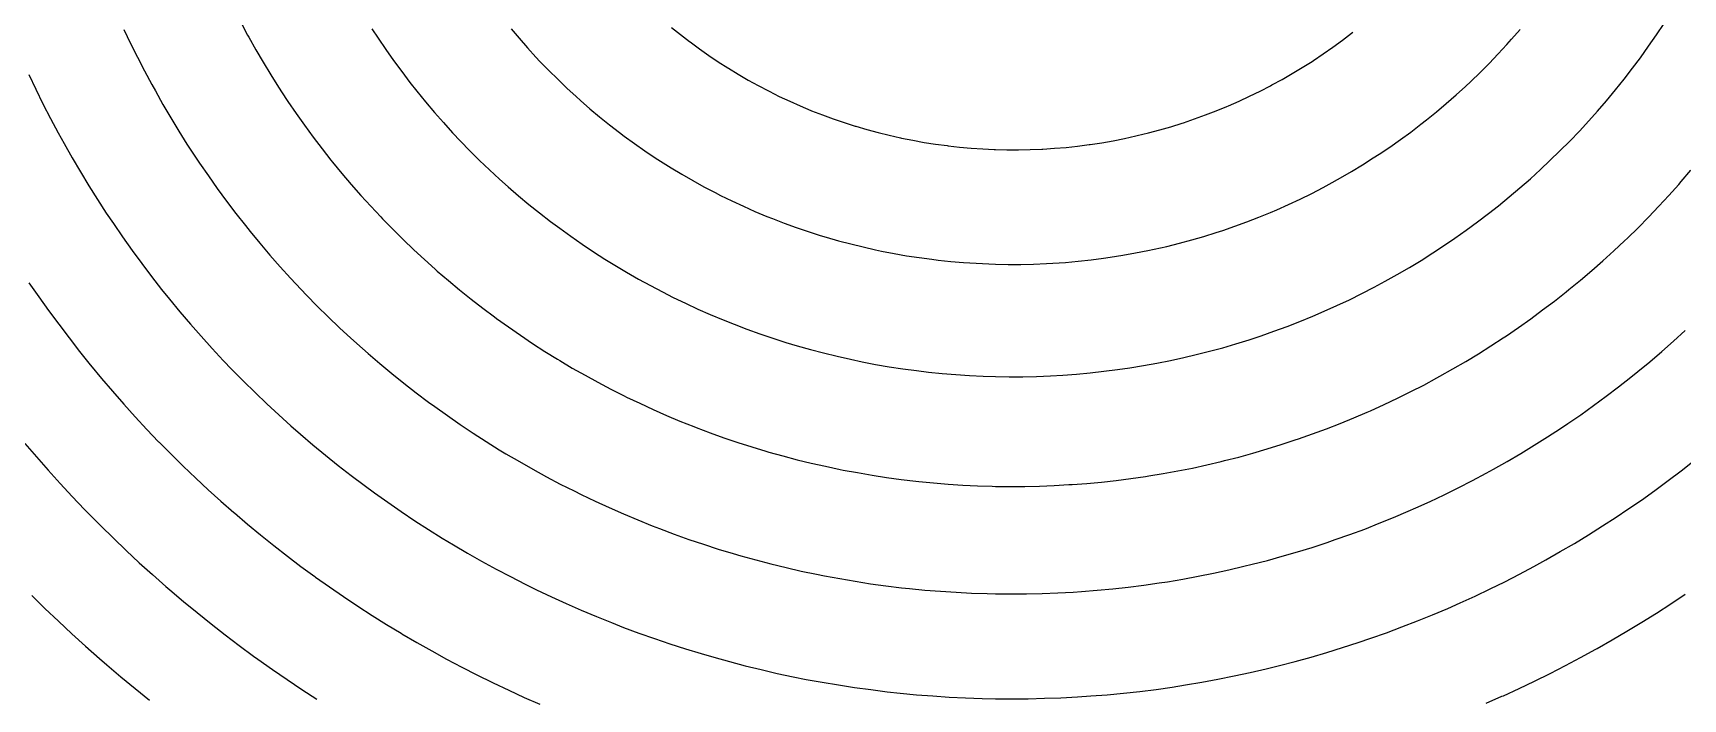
# Model space of a CAD drawing. Header units: inches. Extents: x -134 to 137, y -136 to 138.
# Drawn here: x -62.5 to 44.6, y -71 to -27.7 of the extents above; entities that cross this region are included whole.
import ezdxf

# ---------------------------------------------------------------- set-up
doc = ezdxf.new("R2010")
doc.units = ezdxf.units.IN
doc.header["$MEASUREMENT"] = 0
doc.linetypes.add('Continuous2', pattern=[0])
doc.layers.add('single spiral', color=1, linetype='Continuous')

msp = doc.modelspace()

# ---------------------------------------------------------------- linework, layer by layer
at = {"layer": 'single spiral', "color": 7, "linetype": 'Continuous2', "lineweight": -3, "true_color": 0xffffff}
for p, q in [((-56.58, -27.49), (-56.15, -28.4)), ((-49, -27.02), (-48.56, -27.86)), ((-40.48, -27.45), (-40.08, -28.06)), ((-31.44, -27.45), (-30.92, -28.07)), ((-21.02, -27.36), (-20.44, -27.83)), ((-20.44, -27.83), (-19.86, -28.28)), ((22.53, -28.2), (23.13, -27.74)), ((23.13, -27.74), (23.22, -27.67)), ((33.52, -28.13), (34.07, -27.5)), ((42.41, -28.59), (42.93, -27.85)), ((42.93, -27.85), (43.43, -27.1)), ((-56.15, -28.4), (-55.71, -29.3)), ((-48.56, -27.86), (-48.48, -27.99)), ((-48.48, -27.99), (-48.02, -28.82)), ((-48.02, -28.82), (-47.54, -29.63)), ((-40.08, -28.06), (-39.58, -28.79)), ((-39.58, -28.79), (-39.07, -29.52)), ((-30.92, -28.07), (-30.38, -28.69)), ((-30.38, -28.69), (-29.83, -29.29)), ((-19.86, -28.28), (-19.82, -28.31)), ((-19.82, -28.31), (-19.22, -28.75)), ((-19.22, -28.75), (-18.61, -29.18)), ((21.29, -29.09), (21.91, -28.65)), ((21.91, -28.65), (22.53, -28.2)), ((32.64, -29.09), (33.21, -28.48)), ((33.21, -28.48), (33.52, -28.13)), ((41.88, -29.33), (42.41, -28.59)), ((-55.71, -29.3), (-55.25, -30.19)), ((-47.54, -29.63), (-47.05, -30.44)), ((-39.07, -29.52), (-38.55, -30.23)), ((-29.83, -29.29), (-29.57, -29.57)), ((-29.57, -29.57), (-29, -30.16)), ((-18.61, -29.18), (-18, -29.59)), ((-18, -29.59), (-17.37, -29.99)), ((-17.37, -29.99), (-17.33, -30.02)), ((19.28, -30.36), (19.93, -29.97)), ((19.93, -29.97), (20.57, -29.57)), ((20.57, -29.57), (20.66, -29.51)), ((20.66, -29.51), (21.29, -29.09)), ((31.47, -30.29), (32.06, -29.7)), ((32.06, -29.7), (32.64, -29.09)), ((41.38, -30), (41.88, -29.33)), ((-62.76, -30.43), (-62.31, -31.38)), ((-55.25, -30.19), (-54.77, -31.07)), ((-47.05, -30.44), (-46.54, -31.24)), ((-38.55, -30.23), (-38.01, -30.93)), ((-38.01, -30.93), (-37.56, -31.51)), ((-29, -30.16), (-28.42, -30.73)), ((-28.42, -30.73), (-27.83, -31.3)), ((-17.33, -30.02), (-16.7, -30.41)), ((-16.7, -30.41), (-16.05, -30.78)), ((-16.05, -30.78), (-15.4, -31.14)), ((17.96, -31.1), (18.62, -30.74)), ((18.62, -30.74), (19.28, -30.36)), ((30.53, -31.19), (30.87, -30.87)), ((30.87, -30.87), (31.47, -30.29)), ((40.26, -31.42), (40.82, -30.72)), ((40.82, -30.72), (41.38, -30)), ((-62.31, -31.38), (-61.84, -32.33)), ((-54.77, -31.07), (-54.54, -31.49)), ((-54.54, -31.49), (-54.05, -32.36)), ((-46.54, -31.24), (-46.03, -32.04)), ((-46.03, -32.04), (-45.94, -32.17)), ((-37.56, -31.51), (-37, -32.2)), ((-27.83, -31.3), (-27.23, -31.86)), ((-27.23, -31.86), (-26.94, -32.11)), ((-26.94, -32.11), (-26.33, -32.65)), ((-15.4, -31.14), (-14.74, -31.49)), ((-14.74, -31.49), (-14.69, -31.51)), ((-14.69, -31.51), (-14.03, -31.84)), ((-14.03, -31.84), (-13.35, -32.16)), ((15.83, -32.15), (16.51, -31.83)), ((16.51, -31.83), (17.19, -31.5)), ((17.19, -31.5), (17.87, -31.15)), ((17.87, -31.15), (17.96, -31.1)), ((29.28, -32.3), (29.91, -31.75)), ((29.91, -31.75), (30.53, -31.19)), ((39.09, -32.8), (39.68, -32.12)), ((39.68, -32.12), (40.26, -31.42)), ((-61.84, -32.33), (-61.36, -33.27)), ((-54.05, -32.36), (-53.54, -33.23)), ((-45.94, -32.17), (-45.4, -32.95)), ((-45.4, -32.95), (-44.86, -33.72)), ((-37, -32.2), (-36.42, -32.88)), ((-36.42, -32.88), (-35.84, -33.54)), ((-26.33, -32.65), (-25.7, -33.17)), ((-25.7, -33.17), (-25.06, -33.69)), ((-13.35, -32.16), (-12.67, -32.46)), ((-12.67, -32.46), (-11.98, -32.75)), ((-11.98, -32.75), (-11.93, -32.77)), ((-11.93, -32.77), (-11.23, -33.04)), ((-11.23, -33.04), (-10.53, -33.3)), ((12.93, -33.31), (13.64, -33.05)), ((13.64, -33.05), (14.34, -32.78)), ((14.34, -32.78), (15.04, -32.5)), ((15.04, -32.5), (15.13, -32.46)), ((15.13, -32.46), (15.83, -32.15)), ((28, -33.37), (28.65, -32.84)), ((28.65, -32.84), (29.28, -32.3)), ((38.53, -33.43), (39.09, -32.8)), ((-61.36, -33.27), (-60.86, -34.2)), ((-60.86, -34.2), (-60.47, -34.91)), ((-53.54, -33.23), (-53.02, -34.09)), ((-53.02, -34.09), (-52.49, -34.94)), ((-44.86, -33.72), (-44.3, -34.49)), ((-35.84, -33.54), (-35.24, -34.2)), ((-35.24, -34.2), (-34.74, -34.74)), ((-25.06, -33.69), (-24.41, -34.19)), ((-24.41, -34.19), (-24.1, -34.42)), ((-10.53, -33.3), (-9.82, -33.54)), ((-9.82, -33.54), (-9.11, -33.77)), ((-9.11, -33.77), (-9.05, -33.78)), ((-9.05, -33.78), (-8.34, -33.99)), ((-8.34, -33.99), (-7.61, -34.19)), ((-7.61, -34.19), (-6.89, -34.37)), ((9.21, -34.39), (9.95, -34.21)), ((9.95, -34.21), (10.68, -34.02)), ((10.68, -34.02), (11.4, -33.81)), ((11.4, -33.81), (12.12, -33.58)), ((12.12, -33.58), (12.21, -33.55)), ((12.21, -33.55), (12.93, -33.31)), ((26.3, -34.65), (26.97, -34.16)), ((26.97, -34.16), (27.63, -33.65)), ((27.63, -33.65), (28, -33.37)), ((37.29, -34.74), (37.92, -34.09)), ((37.92, -34.09), (38.53, -33.43)), ((-60.47, -34.91), (-59.95, -35.83)), ((-52.49, -34.94), (-51.94, -35.78)), ((-44.3, -34.49), (-43.72, -35.24)), ((-43.72, -35.24), (-43.14, -35.98)), ((-34.74, -34.74), (-34.12, -35.37)), ((-24.1, -34.42), (-23.44, -34.9)), ((-23.44, -34.9), (-22.77, -35.37)), ((-6.89, -34.37), (-6.16, -34.53)), ((-6.16, -34.53), (-6.09, -34.55)), ((-6.09, -34.55), (-5.36, -34.69)), ((-5.36, -34.69), (-4.62, -34.83)), ((-4.62, -34.83), (-3.88, -34.94)), ((-3.88, -34.94), (-3.14, -35.04)), ((-3.14, -35.04), (-3.07, -35.05)), ((-3.07, -35.05), (-2.32, -35.13)), ((-2.32, -35.13), (-1.57, -35.2)), ((-1.57, -35.2), (-0.82, -35.25)), ((-0.82, -35.25), (-0.07, -35.29)), ((-0.07, -35.29), (0, -35.29)), ((0, -35.29), (0.75, -35.31)), ((0.75, -35.31), (1.5, -35.31)), ((1.5, -35.31), (2.25, -35.29)), ((2.25, -35.29), (3.01, -35.26)), ((3.01, -35.26), (3.08, -35.26)), ((3.08, -35.26), (3.84, -35.21)), ((3.84, -35.21), (4.59, -35.15)), ((4.59, -35.15), (5.33, -35.07)), ((5.33, -35.07), (6.08, -34.97)), ((6.08, -34.97), (6.16, -34.96)), ((6.16, -34.96), (6.91, -34.85)), ((6.91, -34.85), (7.65, -34.72)), ((7.65, -34.72), (8.39, -34.57)), ((8.39, -34.57), (9.13, -34.41)), ((9.13, -34.41), (9.21, -34.39)), ((24.92, -35.59), (25.61, -35.13)), ((25.61, -35.13), (26.3, -34.65)), ((36.66, -35.38), (37.29, -34.74)), ((-59.95, -35.83), (-59.41, -36.74)), ((-51.94, -35.78), (-51.67, -36.18)), ((-51.67, -36.18), (-51.1, -37.01)), ((-43.14, -35.98), (-43.04, -36.11)), ((-43.04, -36.11), (-42.43, -36.84)), ((-34.12, -35.37), (-33.49, -36)), ((-33.49, -36), (-32.85, -36.61)), ((-22.77, -35.37), (-22.09, -35.83)), ((-22.09, -35.83), (-21.39, -36.27)), ((-21.39, -36.27), (-21.06, -36.48)), ((23.12, -36.72), (23.84, -36.29)), ((23.84, -36.29), (24.54, -35.84)), ((24.54, -35.84), (24.92, -35.59)), ((35.4, -36.58), (36.01, -36.01)), ((36.01, -36.01), (36.66, -35.38)), ((-59.41, -36.74), (-58.86, -37.65)), ((-51.1, -37.01), (-50.52, -37.83)), ((-42.43, -36.84), (-41.82, -37.57)), ((-32.85, -36.61), (-32.2, -37.21)), ((-32.2, -37.21), (-31.64, -37.71)), ((-21.06, -36.48), (-20.36, -36.9)), ((-20.36, -36.9), (-19.65, -37.31)), ((-19.65, -37.31), (-18.93, -37.71)), ((21.68, -37.54), (22.4, -37.14)), ((22.4, -37.14), (23.12, -36.72)), ((34.06, -37.78), (34.74, -37.19)), ((34.74, -37.19), (35.4, -36.58)), ((44.37, -37.56), (44.54, -37.37)), ((44.54, -37.37), (45.16, -36.64)), ((-58.86, -37.65), (-58.3, -38.54)), ((-58.3, -38.54), (-57.73, -39.43)), ((-50.52, -37.83), (-49.93, -38.64)), ((-41.82, -37.57), (-41.2, -38.28)), ((-41.2, -38.28), (-40.56, -38.98)), ((-31.64, -37.71), (-30.97, -38.29)), ((-30.97, -38.29), (-30.29, -38.86)), ((-18.93, -37.71), (-18.2, -38.09)), ((-18.2, -38.09), (-17.85, -38.27)), ((-17.85, -38.27), (-17.11, -38.63)), ((19.04, -38.86), (19.79, -38.51)), ((19.79, -38.51), (20.54, -38.14)), ((20.54, -38.14), (21.28, -37.76)), ((21.28, -37.76), (21.68, -37.54)), ((32.67, -38.94), (33.37, -38.37)), ((33.37, -38.37), (34.06, -37.78)), ((43.07, -38.98), (43.73, -38.28)), ((43.73, -38.28), (44.37, -37.56)), ((-57.73, -39.43), (-57.27, -40.1)), ((-49.93, -38.64), (-49.32, -39.44)), ((-49.32, -39.44), (-48.7, -40.23)), ((-40.56, -38.98), (-39.91, -39.67)), ((-30.29, -38.86), (-29.6, -39.41)), ((-29.6, -39.41), (-28.89, -39.96)), ((-17.11, -38.63), (-16.36, -38.98)), ((-16.36, -38.98), (-15.61, -39.31)), ((-15.61, -39.31), (-14.85, -39.63)), ((-14.85, -39.63), (-14.48, -39.77)), ((17.1, -39.69), (17.87, -39.37)), ((17.87, -39.37), (18.28, -39.2)), ((18.28, -39.2), (19.04, -38.86)), ((31.3, -39.99), (32.02, -39.45)), ((32.02, -39.45), (32.67, -38.94)), ((42.41, -39.68), (43.07, -38.98)), ((-57.27, -40.1), (-56.67, -40.97)), ((-48.7, -40.23), (-48.39, -40.61)), ((-48.39, -40.61), (-47.76, -41.38)), ((-39.91, -39.67), (-39.79, -39.79)), ((-39.79, -39.79), (-39.13, -40.47)), ((-39.13, -40.47), (-38.46, -41.14)), ((-28.89, -39.96), (-28.29, -40.4)), ((-28.29, -40.4), (-27.57, -40.92)), ((-14.48, -39.77), (-13.71, -40.07)), ((-13.71, -40.07), (-12.94, -40.35)), ((-12.94, -40.35), (-12.16, -40.62)), ((-12.16, -40.62), (-11.37, -40.87)), ((13.54, -40.93), (14.34, -40.68)), ((14.34, -40.68), (14.76, -40.54)), ((14.76, -40.54), (15.54, -40.27)), ((15.54, -40.27), (16.32, -39.99)), ((16.32, -39.99), (17.1, -39.69)), ((29.84, -41.05), (30.58, -40.53)), ((30.58, -40.53), (31.3, -39.99)), ((41.04, -41.04), (41.73, -40.37)), ((41.73, -40.37), (42.41, -39.68)), ((-56.67, -40.97), (-56.06, -41.84)), ((-47.76, -41.38), (-47.1, -42.15)), ((-38.46, -41.14), (-37.77, -41.8)), ((-27.57, -40.92), (-26.84, -41.43)), ((-26.84, -41.43), (-26.1, -41.93)), ((-11.37, -40.87), (-10.98, -40.98)), ((-10.98, -40.98), (-10.19, -41.21)), ((-10.19, -41.21), (-9.39, -41.42)), ((-9.39, -41.42), (-8.59, -41.62)), ((-8.59, -41.62), (-7.79, -41.8)), ((9.9, -41.85), (10.72, -41.68)), ((10.72, -41.68), (11.14, -41.58)), ((11.14, -41.58), (11.95, -41.38)), ((11.95, -41.38), (12.75, -41.16)), ((12.75, -41.16), (13.54, -40.93)), ((28.41, -42), (29.1, -41.55)), ((29.1, -41.55), (29.84, -41.05)), ((40.16, -41.87), (40.86, -41.21)), ((40.86, -41.21), (41.04, -41.04)), ((-56.06, -41.84), (-55.43, -42.69)), ((-55.43, -42.69), (-54.8, -43.53)), ((-47.1, -42.15), (-46.44, -42.91)), ((-37.77, -41.8), (-37.07, -42.44)), ((-37.07, -42.44), (-36.37, -43.07)), ((-26.1, -41.93), (-25.36, -42.41)), ((-25.36, -42.41), (-24.71, -42.8)), ((-24.71, -42.8), (-23.95, -43.26)), ((-7.79, -41.8), (-7.39, -41.89)), ((-7.39, -41.89), (-6.58, -42.04)), ((-6.58, -42.04), (-5.76, -42.19)), ((-5.76, -42.19), (-4.95, -42.31)), ((-4.95, -42.31), (-4.13, -42.42)), ((-4.13, -42.42), (-3.72, -42.47)), ((-3.72, -42.47), (-2.89, -42.56)), ((-2.89, -42.56), (-2.07, -42.63)), ((-2.07, -42.63), (-1.25, -42.68)), ((-1.25, -42.68), (-0.42, -42.72)), ((-0.42, -42.72), (0, -42.74)), ((0, -42.74), (0.83, -42.75)), ((0.83, -42.75), (1.65, -42.75)), ((1.65, -42.75), (2.48, -42.73)), ((2.48, -42.73), (3.31, -42.7)), ((3.31, -42.7), (3.73, -42.68)), ((3.73, -42.68), (4.56, -42.62)), ((4.56, -42.62), (5.38, -42.55)), ((5.38, -42.55), (6.21, -42.46)), ((6.21, -42.46), (7.03, -42.35)), ((7.03, -42.35), (7.46, -42.29)), ((7.46, -42.29), (8.28, -42.16)), ((8.28, -42.16), (9.09, -42.01)), ((9.09, -42.01), (9.9, -41.85)), ((26.88, -42.95), (27.65, -42.49)), ((27.65, -42.49), (28.41, -42)), ((38.72, -43.15), (39.45, -42.52)), ((39.45, -42.52), (40.16, -41.87)), ((-54.8, -43.53), (-54.14, -44.37)), ((-46.44, -42.91), (-45.76, -43.65)), ((-45.76, -43.65), (-45.08, -44.38)), ((-36.37, -43.07), (-36.24, -43.19)), ((-36.24, -43.19), (-35.52, -43.8)), ((-35.52, -43.8), (-34.79, -44.41)), ((-23.95, -43.26), (-23.18, -43.7)), ((-23.18, -43.7), (-22.4, -44.13)), ((24.59, -44.23), (25.31, -43.84)), ((25.31, -43.84), (26.1, -43.41)), ((26.1, -43.41), (26.88, -42.95)), ((37.24, -44.39), (37.99, -43.78)), ((37.99, -43.78), (38.72, -43.15)), ((-62.75, -43.94), (-62.12, -44.85)), ((-62.12, -44.85), (-61.48, -45.75)), ((-54.14, -44.37), (-53.63, -45)), ((-45.08, -44.38), (-44.74, -44.74)), ((-44.74, -44.74), (-44.03, -45.46)), ((-34.79, -44.41), (-34.04, -45)), ((-22.4, -44.13), (-21.61, -44.54)), ((-21.61, -44.54), (-20.93, -44.89)), ((-20.93, -44.89), (-20.13, -45.27)), ((22.99, -45.04), (23.79, -44.64)), ((23.79, -44.64), (24.59, -44.23)), ((36.3, -45.13), (37.06, -44.54)), ((37.06, -44.54), (37.24, -44.39)), ((-61.48, -45.75), (-60.82, -46.64)), ((-53.63, -45), (-52.96, -45.82)), ((-52.96, -45.82), (-52.27, -46.62)), ((-44.03, -45.46), (-43.32, -46.16)), ((-34.04, -45), (-33.29, -45.59)), ((-33.29, -45.59), (-32.53, -46.16)), ((-20.13, -45.27), (-19.32, -45.65)), ((-19.32, -45.65), (-18.51, -46)), ((-18.51, -46), (-17.68, -46.35)), ((20.61, -46.11), (21.35, -45.79)), ((21.35, -45.79), (22.17, -45.42)), ((22.17, -45.42), (22.99, -45.04)), ((34.76, -46.28), (35.53, -45.71)), ((35.53, -45.71), (36.3, -45.13)), ((-60.82, -46.64), (-60.15, -47.52)), ((-52.27, -46.62), (-51.57, -47.42)), ((-43.32, -46.16), (-42.59, -46.86)), ((-42.59, -46.86), (-41.85, -47.54)), ((-32.53, -46.16), (-32.39, -46.26)), ((-32.39, -46.26), (-31.62, -46.81)), ((-31.62, -46.81), (-30.84, -47.35)), ((-17.68, -46.35), (-16.97, -46.63)), ((-16.97, -46.63), (-16.14, -46.95)), ((-16.14, -46.95), (-15.3, -47.25)), ((17.25, -47.39), (18.09, -47.09)), ((18.09, -47.09), (18.94, -46.78)), ((18.94, -46.78), (19.78, -46.45)), ((19.78, -46.45), (20.61, -46.11)), ((33.18, -47.38), (33.97, -46.84)), ((33.97, -46.84), (34.76, -46.28)), ((44.04, -47.73), (44.8, -47.05)), ((-60.15, -47.52), (-59.47, -48.4)), ((-51.57, -47.42), (-50.86, -48.2)), ((-50.86, -48.2), (-50.14, -48.98)), ((-41.85, -47.54), (-41.1, -48.21)), ((-30.84, -47.35), (-30.05, -47.88)), ((-30.05, -47.88), (-29.25, -48.4)), ((-15.3, -47.25), (-14.46, -47.54)), ((-14.46, -47.54), (-13.61, -47.81)), ((-13.61, -47.81), (-12.87, -48.03)), ((-12.87, -48.03), (-12.01, -48.27)), ((13.9, -48.39), (14.76, -48.16)), ((14.76, -48.16), (15.62, -47.9)), ((15.62, -47.9), (16.48, -47.64)), ((16.48, -47.64), (17.25, -47.39)), ((31.36, -48.55), (32.18, -48.04)), ((32.18, -48.04), (32.98, -47.51)), ((32.98, -47.51), (33.18, -47.38)), ((43.28, -48.41), (44.04, -47.73)), ((-59.47, -48.4), (-58.78, -49.26)), ((-58.78, -49.26), (-58.75, -49.3)), ((-50.14, -48.98), (-49.57, -49.57)), ((-41.1, -48.21), (-40.73, -48.54)), ((-40.73, -48.54), (-39.97, -49.19)), ((-39.97, -49.19), (-39.19, -49.84)), ((-29.25, -48.4), (-28.44, -48.9)), ((-28.44, -48.9), (-28.29, -48.99)), ((-28.29, -48.99), (-27.47, -49.48)), ((-12.01, -48.27), (-11.15, -48.5)), ((-11.15, -48.5), (-10.28, -48.71)), ((-10.28, -48.71), (-9.41, -48.91)), ((-9.41, -48.91), (-8.65, -49.07)), ((-8.65, -49.07), (-7.78, -49.24)), ((-7.78, -49.24), (-6.9, -49.39)), ((9.61, -49.32), (10.49, -49.16)), ((10.49, -49.16), (11.37, -48.99)), ((11.37, -48.99), (12.24, -48.8)), ((12.24, -48.8), (13.03, -48.61)), ((13.03, -48.61), (13.9, -48.39)), ((29.71, -49.54), (30.54, -49.05)), ((30.54, -49.05), (31.36, -48.55)), ((41.72, -49.71), (42.5, -49.07)), ((42.5, -49.07), (43.28, -48.41)), ((-58.75, -49.3), (-58.04, -50.15)), ((-58.04, -50.15), (-57.32, -50.99)), ((-49.57, -49.57), (-48.83, -50.33)), ((-48.83, -50.33), (-48.07, -51.07)), ((-39.19, -49.84), (-38.4, -50.47)), ((-27.47, -49.48), (-26.64, -49.95)), ((-26.64, -49.95), (-25.81, -50.4)), ((-6.9, -49.39), (-6.01, -49.52)), ((-6.01, -49.52), (-5.13, -49.64)), ((-5.13, -49.64), (-4.35, -49.74)), ((-4.35, -49.74), (-3.46, -49.83)), ((-3.46, -49.83), (-2.57, -49.9)), ((-2.57, -49.9), (-1.68, -49.96)), ((-1.68, -49.96), (-0.79, -50)), ((-0.79, -50), (0, -50.03)), ((0, -50.03), (0.89, -50.04)), ((0.89, -50.04), (1.79, -50.04)), ((1.79, -50.04), (2.68, -50.02)), ((2.68, -50.02), (3.58, -49.98)), ((3.58, -49.98), (4.37, -49.94)), ((4.37, -49.94), (5.26, -49.87)), ((5.26, -49.87), (6.15, -49.79)), ((6.15, -49.79), (7.04, -49.69)), ((7.04, -49.69), (7.93, -49.58)), ((7.93, -49.58), (8.72, -49.46)), ((8.72, -49.46), (9.61, -49.32)), ((27.82, -50.58), (28.67, -50.12)), ((28.67, -50.12), (28.87, -50.01)), ((28.87, -50.01), (29.71, -49.54)), ((40.47, -50.7), (41.27, -50.07)), ((41.27, -50.07), (41.72, -49.71)), ((-57.32, -50.99), (-56.59, -51.82)), ((-48.07, -51.07), (-47.31, -51.8)), ((-38.4, -50.47), (-37.61, -51.08)), ((-37.61, -51.08), (-36.8, -51.69)), ((-25.81, -50.4), (-24.96, -50.85)), ((-24.96, -50.85), (-24.11, -51.28)), ((-24.11, -51.28), (-23.95, -51.36)), ((-23.95, -51.36), (-23.09, -51.77)), ((26.11, -51.44), (26.97, -51.01)), ((26.97, -51.01), (27.82, -50.58)), ((38.84, -51.92), (39.66, -51.31)), ((39.66, -51.31), (40.47, -50.7)), ((-56.59, -51.82), (-55.85, -52.65)), ((-47.31, -51.8), (-46.53, -52.52)), ((-36.8, -51.69), (-36.4, -51.98)), ((-36.4, -51.98), (-35.58, -52.57)), ((-23.09, -51.77), (-22.23, -52.17)), ((-22.23, -52.17), (-21.35, -52.55)), ((23.27, -52.72), (24.15, -52.34)), ((24.15, -52.34), (24.36, -52.25)), ((24.36, -52.25), (25.24, -51.85)), ((25.24, -51.85), (26.11, -51.44)), ((38.01, -52.51), (38.84, -51.92)), ((-55.85, -52.65), (-55.09, -53.46)), ((-55.09, -53.46), (-54.33, -54.26)), ((-46.53, -52.52), (-45.74, -53.23)), ((-45.74, -53.23), (-45.12, -53.78)), ((-35.58, -52.57), (-34.75, -53.14)), ((-34.75, -53.14), (-33.91, -53.7)), ((-21.35, -52.55), (-20.48, -52.92)), ((-20.48, -52.92), (-19.59, -53.27)), ((-19.59, -53.27), (-19.42, -53.34)), ((-19.42, -53.34), (-18.52, -53.68)), ((20.59, -53.76), (21.49, -53.43)), ((21.49, -53.43), (22.38, -53.08)), ((22.38, -53.08), (23.27, -52.72)), ((35.85, -53.95), (36.7, -53.4)), ((36.7, -53.4), (37.17, -53.08)), ((37.17, -53.08), (38.01, -52.51)), ((-63.01, -54.38), (-62.26, -55.25)), ((-54.33, -54.26), (-54.29, -54.29)), ((-54.29, -54.29), (-53.52, -55.08)), ((-45.12, -53.78), (-44.32, -54.46)), ((-44.32, -54.46), (-43.5, -55.14)), ((-33.91, -53.7), (-33.07, -54.25)), ((-33.07, -54.25), (-32.21, -54.78)), ((-18.52, -53.68), (-17.63, -54)), ((-17.63, -54), (-16.72, -54.31)), ((-16.72, -54.31), (-15.82, -54.6)), ((-15.82, -54.6), (-14.9, -54.87)), ((17.64, -54.73), (18.56, -54.45)), ((18.56, -54.45), (19.47, -54.15)), ((19.47, -54.15), (19.68, -54.08)), ((19.68, -54.08), (20.59, -53.76)), ((34.12, -55.02), (34.99, -54.49)), ((34.99, -54.49), (35.85, -53.95)), ((-62.26, -55.25), (-61.5, -56.12)), ((-53.52, -55.08), (-52.73, -55.86)), ((-43.5, -55.14), (-42.67, -55.8)), ((-32.21, -54.78), (-31.78, -55.04)), ((-31.78, -55.04), (-30.91, -55.55)), ((-30.91, -55.55), (-30.03, -56.05)), ((-14.9, -54.87), (-14.72, -54.93)), ((-14.72, -54.93), (-13.8, -55.18)), ((-13.8, -55.18), (-12.88, -55.43)), ((-12.88, -55.43), (-11.95, -55.65)), ((-11.95, -55.65), (-11.02, -55.86)), ((13.72, -55.76), (14.66, -55.55)), ((14.66, -55.55), (14.87, -55.49)), ((14.87, -55.49), (15.8, -55.26)), ((15.8, -55.26), (16.72, -55)), ((16.72, -55), (17.64, -54.73)), ((32.35, -56.04), (33.24, -55.54)), ((33.24, -55.54), (34.12, -55.02)), ((44.54, -56.15), (45.38, -55.49)), ((-61.5, -56.12), (-60.72, -56.98)), ((-52.73, -55.86), (-51.92, -56.63)), ((-51.92, -56.63), (-51.11, -57.38)), ((-42.67, -55.8), (-41.84, -56.45)), ((-41.84, -56.45), (-40.99, -57.09)), ((-30.03, -56.05), (-29.15, -56.54)), ((-29.15, -56.54), (-28.26, -57.01)), ((-11.02, -55.86), (-10.08, -56.06)), ((-10.08, -56.06), (-9.89, -56.1)), ((-9.89, -56.1), (-8.95, -56.27)), ((-8.95, -56.27), (-8.01, -56.43)), ((-8.01, -56.43), (-7.07, -56.58)), ((-7.07, -56.58), (-6.12, -56.71)), ((-6.12, -56.71), (-5.17, -56.82)), ((6.9, -56.88), (7.85, -56.77)), ((7.85, -56.77), (8.8, -56.65)), ((8.8, -56.65), (9.75, -56.52)), ((9.75, -56.52), (9.96, -56.48)), ((9.96, -56.48), (10.9, -56.33)), ((10.9, -56.33), (11.85, -56.16)), ((11.85, -56.16), (12.79, -55.97)), ((12.79, -55.97), (13.72, -55.76)), ((30.97, -56.78), (31.86, -56.31)), ((31.86, -56.31), (32.35, -56.04)), ((43.69, -56.79), (44.54, -56.15)), ((-60.72, -56.98), (-59.94, -57.82)), ((-59.94, -57.82), (-59.14, -58.66)), ((-51.11, -57.38), (-50.29, -58.12)), ((-40.99, -57.09), (-40.32, -57.58)), ((-40.32, -57.58), (-39.45, -58.19)), ((-28.26, -57.01), (-27.36, -57.46)), ((-27.36, -57.46), (-26.9, -57.69)), ((-26.9, -57.69), (-25.99, -58.12)), ((-5.17, -56.82), (-4.97, -56.84)), ((-4.97, -56.84), (-4.02, -56.94)), ((-4.02, -56.94), (-3.07, -57.01)), ((-3.07, -57.01), (-2.12, -57.08)), ((-2.12, -57.08), (-1.16, -57.12)), ((-1.16, -57.12), (-0.21, -57.15)), ((-0.21, -57.15), (0, -57.16)), ((0, -57.16), (0.96, -57.17)), ((0.96, -57.17), (1.91, -57.16)), ((1.91, -57.16), (2.87, -57.14)), ((2.87, -57.14), (3.82, -57.11)), ((3.82, -57.11), (4.78, -57.05)), ((4.78, -57.05), (4.99, -57.04)), ((4.99, -57.04), (5.94, -56.97)), ((5.94, -56.97), (6.9, -56.88)), ((28.23, -58.14), (29.15, -57.7)), ((29.15, -57.7), (30.06, -57.25)), ((30.06, -57.25), (30.97, -56.78)), ((41.95, -58.05), (42.82, -57.43)), ((42.82, -57.43), (43.69, -56.79)), ((-59.14, -58.66), (-58.9, -58.9)), ((-58.9, -58.9), (-58.09, -59.72)), ((-50.29, -58.12), (-49.45, -58.85)), ((-49.45, -58.85), (-49.41, -58.89)), ((-49.41, -58.89), (-48.57, -59.61)), ((-39.45, -58.19), (-38.58, -58.8)), ((-38.58, -58.8), (-37.7, -59.39)), ((-25.99, -58.12), (-25.07, -58.54)), ((-25.07, -58.54), (-24.15, -58.95)), ((25.86, -59.18), (26.8, -58.78)), ((26.8, -58.78), (27.31, -58.56)), ((27.31, -58.56), (28.23, -58.14)), ((40.32, -59.15), (41.07, -58.65)), ((41.07, -58.65), (41.95, -58.05)), ((-58.09, -59.72), (-57.27, -60.53)), ((-48.57, -59.61), (-47.71, -60.31)), ((-37.7, -59.39), (-36.81, -59.96)), ((-36.81, -59.96), (-35.91, -60.52)), ((-24.15, -58.95), (-23.22, -59.34)), ((-23.22, -59.34), (-22.28, -59.72)), ((-22.28, -59.72), (-21.8, -59.9)), ((-21.8, -59.9), (-20.86, -60.26)), ((23.02, -60.29), (23.98, -59.93)), ((23.98, -59.93), (24.92, -59.56)), ((24.92, -59.56), (25.86, -59.18)), ((38.52, -60.3), (39.43, -59.73)), ((39.43, -59.73), (40.32, -59.15)), ((-57.27, -60.53), (-56.43, -61.33)), ((-47.71, -60.31), (-46.85, -61.01)), ((-46.85, -61.01), (-45.97, -61.69)), ((-35.91, -60.52), (-35.19, -60.96)), ((-35.19, -60.96), (-34.28, -61.49)), ((-20.86, -60.26), (-19.91, -60.6)), ((-19.91, -60.6), (-18.95, -60.92)), ((-18.95, -60.92), (-17.99, -61.23)), ((20.58, -61.12), (21.55, -60.8)), ((21.55, -60.8), (22.07, -60.62)), ((22.07, -60.62), (23.02, -60.29)), ((36.68, -61.4), (37.61, -60.86)), ((37.61, -60.86), (38.52, -60.3)), ((-56.43, -61.33), (-55.59, -62.12)), ((-55.59, -62.12), (-54.73, -62.89)), ((-45.97, -61.69), (-45.09, -62.36)), ((-34.28, -61.49), (-33.36, -62.02)), ((-33.36, -62.02), (-32.42, -62.53)), ((-17.99, -61.23), (-17.02, -61.52)), ((-17.02, -61.52), (-16.52, -61.67)), ((-16.52, -61.67), (-15.55, -61.94)), ((-15.55, -61.94), (-14.57, -62.19)), ((16.67, -62.22), (17.66, -61.97)), ((17.66, -61.97), (18.63, -61.7)), ((18.63, -61.7), (19.61, -61.42)), ((19.61, -61.42), (20.58, -61.12)), ((34.97, -62.36), (35.75, -61.93)), ((35.75, -61.93), (36.68, -61.4)), ((-54.73, -62.89), (-53.86, -63.66)), ((-45.09, -62.36), (-44.19, -63.01)), ((-44.19, -63.01), (-44.15, -63.05)), ((-44.15, -63.05), (-43.24, -63.69)), ((-32.42, -62.53), (-31.49, -63.02)), ((-31.49, -63.02), (-30.54, -63.51)), ((-14.57, -62.19), (-13.59, -62.43)), ((-13.59, -62.43), (-12.6, -62.66)), ((-12.6, -62.66), (-11.62, -62.87)), ((-11.62, -62.87), (-11.1, -62.97)), ((-11.1, -62.97), (-10.11, -63.15)), ((-10.11, -63.15), (-9.11, -63.32)), ((11.17, -63.35), (12.17, -63.18)), ((12.17, -63.18), (13.17, -63)), ((13.17, -63), (14.16, -62.8)), ((14.16, -62.8), (15.16, -62.58)), ((15.16, -62.58), (16.14, -62.35)), ((16.14, -62.35), (16.67, -62.22)), ((33.08, -63.35), (34.03, -62.86)), ((34.03, -62.86), (34.97, -62.36)), ((-62.56, -64.25), (-61.71, -65.09)), ((-53.86, -63.66), (-53.6, -63.88)), ((-53.6, -63.88), (-52.72, -64.63)), ((-43.24, -63.69), (-42.33, -64.32)), ((-30.54, -63.51), (-29.79, -63.88)), ((-29.79, -63.88), (-28.83, -64.33)), ((-9.11, -63.32), (-8.11, -63.48)), ((-8.11, -63.48), (-7.11, -63.61)), ((-7.11, -63.61), (-6.1, -63.74)), ((-6.1, -63.74), (-5.58, -63.79)), ((-5.58, -63.79), (-4.57, -63.89)), ((-4.57, -63.89), (-3.57, -63.97)), ((-3.57, -63.97), (-2.55, -64.04)), ((-2.55, -64.04), (-1.54, -64.09)), ((-1.54, -64.09), (-0.53, -64.12)), ((-0.53, -64.12), (0, -64.13)), ((0, -64.13), (1.01, -64.14)), ((1.01, -64.14), (2.03, -64.13)), ((2.03, -64.13), (3.04, -64.11)), ((3.04, -64.11), (4.05, -64.07)), ((4.05, -64.07), (5.06, -64.02)), ((5.06, -64.02), (5.6, -63.98)), ((5.6, -63.98), (6.61, -63.9)), ((6.61, -63.9), (7.62, -63.81)), ((7.62, -63.81), (8.63, -63.7)), ((8.63, -63.7), (9.63, -63.57)), ((9.63, -63.57), (10.64, -63.43)), ((10.64, -63.43), (11.17, -63.35)), ((30.18, -64.72), (31.15, -64.28)), ((31.15, -64.28), (32.12, -63.82)), ((32.12, -63.82), (33.08, -63.35)), ((43.85, -64.78), (44.79, -64.16)), ((-61.71, -65.09), (-60.84, -65.92)), ((-52.72, -64.63), (-51.83, -65.36)), ((-42.33, -64.32), (-41.4, -64.93)), ((-41.4, -64.93), (-40.47, -65.54)), ((-28.83, -64.33), (-27.86, -64.77)), ((-27.86, -64.77), (-26.89, -65.2)), ((-26.89, -65.2), (-25.91, -65.61)), ((28.39, -65.5), (29.37, -65.08)), ((29.37, -65.08), (30.18, -64.72)), ((42.92, -65.39), (43.85, -64.78)), ((-60.84, -65.92), (-59.96, -66.74)), ((-51.83, -65.36), (-50.93, -66.09)), ((-50.93, -66.09), (-50.02, -66.8)), ((-40.47, -65.54), (-39.53, -66.13)), ((-39.53, -66.13), (-38.58, -66.7)), ((-25.91, -65.61), (-24.92, -66.01)), ((-24.92, -66.01), (-24.14, -66.32)), ((-24.14, -66.32), (-23.14, -66.69)), ((25.4, -66.66), (26.4, -66.29)), ((26.4, -66.29), (27.4, -65.9)), ((27.4, -65.9), (28.39, -65.5)), ((41.01, -66.56), (41.97, -65.98)), ((41.97, -65.98), (42.92, -65.39)), ((-59.96, -66.74), (-59.07, -67.54)), ((-50.02, -66.8), (-49.1, -67.49)), ((-49.1, -67.49), (-48.17, -68.18)), ((-38.58, -66.7), (-38.53, -66.73)), ((-38.53, -66.73), (-37.57, -67.29)), ((-37.57, -67.29), (-36.6, -67.84)), ((-23.14, -66.69), (-22.14, -67.04)), ((-22.14, -67.04), (-21.13, -67.39)), ((-21.13, -67.39), (-20.12, -67.71)), ((22.54, -67.63), (23.56, -67.3)), ((23.56, -67.3), (24.39, -67.02)), ((24.39, -67.02), (25.4, -66.66)), ((39.08, -67.68), (40.05, -67.13)), ((40.05, -67.13), (41.01, -66.56)), ((-59.07, -67.54), (-58.18, -68.33)), ((-58.18, -68.33), (-57.69, -68.75)), ((-48.17, -68.18), (-47.88, -68.38)), ((-47.88, -68.38), (-46.94, -69.05)), ((-36.6, -67.84), (-35.63, -68.38)), ((-35.63, -68.38), (-34.65, -68.9)), ((-20.12, -67.71), (-19.11, -68.02)), ((-19.11, -68.02), (-18.29, -68.26)), ((-18.29, -68.26), (-17.27, -68.54)), ((-17.27, -68.54), (-16.24, -68.81)), ((18.44, -68.8), (19.47, -68.53)), ((19.47, -68.53), (20.5, -68.25)), ((20.5, -68.25), (21.52, -67.95)), ((21.52, -67.95), (22.54, -67.63)), ((37.01, -68.8), (38, -68.27)), ((38, -68.27), (38.98, -67.74)), ((38.98, -67.74), (39.08, -67.68)), ((-57.69, -68.75), (-56.78, -69.53)), ((-56.78, -69.53), (-55.85, -70.29)), ((-46.94, -69.05), (-45.99, -69.71)), ((-34.65, -68.9), (-33.66, -69.4)), ((-33.66, -69.4), (-32.66, -69.89)), ((-16.24, -68.81), (-15.2, -69.06)), ((-15.2, -69.06), (-14.17, -69.3)), ((-14.17, -69.3), (-13.13, -69.52)), ((-13.13, -69.52), (-12.29, -69.69)), ((14.45, -69.68), (15.5, -69.47)), ((15.5, -69.47), (16.54, -69.25)), ((16.54, -69.25), (17.58, -69.01)), ((17.58, -69.01), (18.44, -68.8)), ((35.01, -69.8), (36.02, -69.31)), ((36.02, -69.31), (37.01, -68.8)), ((-55.85, -70.29), (-54.92, -71.04)), ((-45.99, -69.71), (-45.03, -70.35)), ((-45.03, -70.35), (-44.06, -70.98)), ((-32.66, -69.89), (-32.6, -69.92)), ((-32.6, -69.92), (-31.6, -70.4)), ((-31.6, -70.4), (-30.59, -70.86)), ((-12.29, -69.69), (-11.24, -69.88)), ((-11.24, -69.88), (-10.19, -70.05)), ((-10.19, -70.05), (-9.14, -70.22)), ((-9.14, -70.22), (-8.09, -70.36)), ((-8.09, -70.36), (-7.03, -70.49)), ((-7.03, -70.49), (-6.18, -70.58)), ((-6.18, -70.58), (-5.12, -70.69)), ((-5.12, -70.69), (-4.05, -70.77)), ((6.19, -70.77), (7.25, -70.69)), ((7.25, -70.69), (8.32, -70.58)), ((8.32, -70.58), (9.38, -70.47)), ((9.38, -70.47), (10.43, -70.34)), ((10.43, -70.34), (11.49, -70.19)), ((11.49, -70.19), (12.35, -70.05)), ((12.35, -70.05), (13.4, -69.88)), ((13.4, -69.88), (14.45, -69.68)), ((32.99, -70.75), (34.01, -70.28)), ((34.01, -70.28), (35.01, -69.8)), ((-30.59, -70.86), (-29.57, -71.3)), ((-4.05, -70.77), (-2.99, -70.84)), ((-2.99, -70.84), (-1.93, -70.89)), ((-1.93, -70.89), (-0.86, -70.93)), ((-0.86, -70.93), (0, -70.95)), ((0, -70.95), (1.06, -70.96)), ((1.06, -70.96), (2.13, -70.95)), ((2.13, -70.95), (3.2, -70.92)), ((3.2, -70.92), (4.26, -70.88)), ((4.26, -70.88), (5.33, -70.83)), ((5.33, -70.83), (6.19, -70.77)), ((31.87, -71.24), (32.89, -70.79)), ((32.89, -70.79), (32.99, -70.75))]:
    msp.add_line(p, q, dxfattribs=at)

doc.saveas('drawing.dxf')
